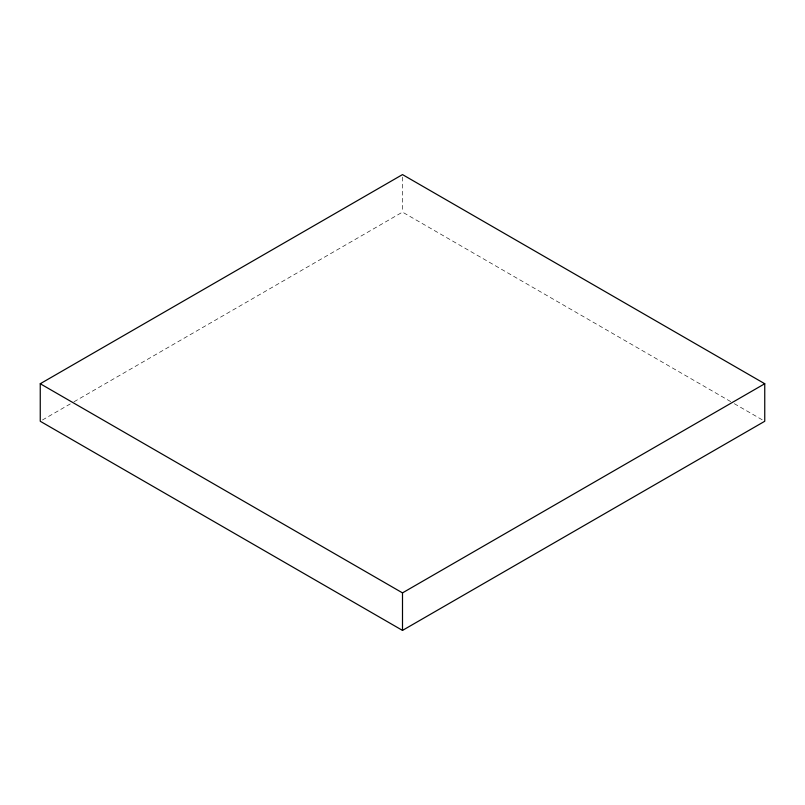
<?xml version="1.0" encoding="UTF-8"?>
<svg xmlns="http://www.w3.org/2000/svg" width="805" height="805" viewBox="0 0 805 805"><rect width="100%" height="100%" fill="white"/><g stroke="black" fill="none" stroke-linecap="round" stroke-linejoin="round"><path stroke-width="0.6" stroke-dasharray="4.03 3.02" d="M42.423 420.009L72.883 402.42M73.969 401.796L402.5 212.118L733.204 403.053M734.291 403.677L762.577 420.009M402.5 177.1L402.5 212.118"/><path stroke-width="1.21" d="M40.25 383.733L402.5 174.594L764.75 383.733L764.75 421.267L402.5 630.406L40.25 421.267L40.25 383.733L402.5 592.883L764.75 383.733M402.5 592.883L402.5 630.406"/></g></svg>
